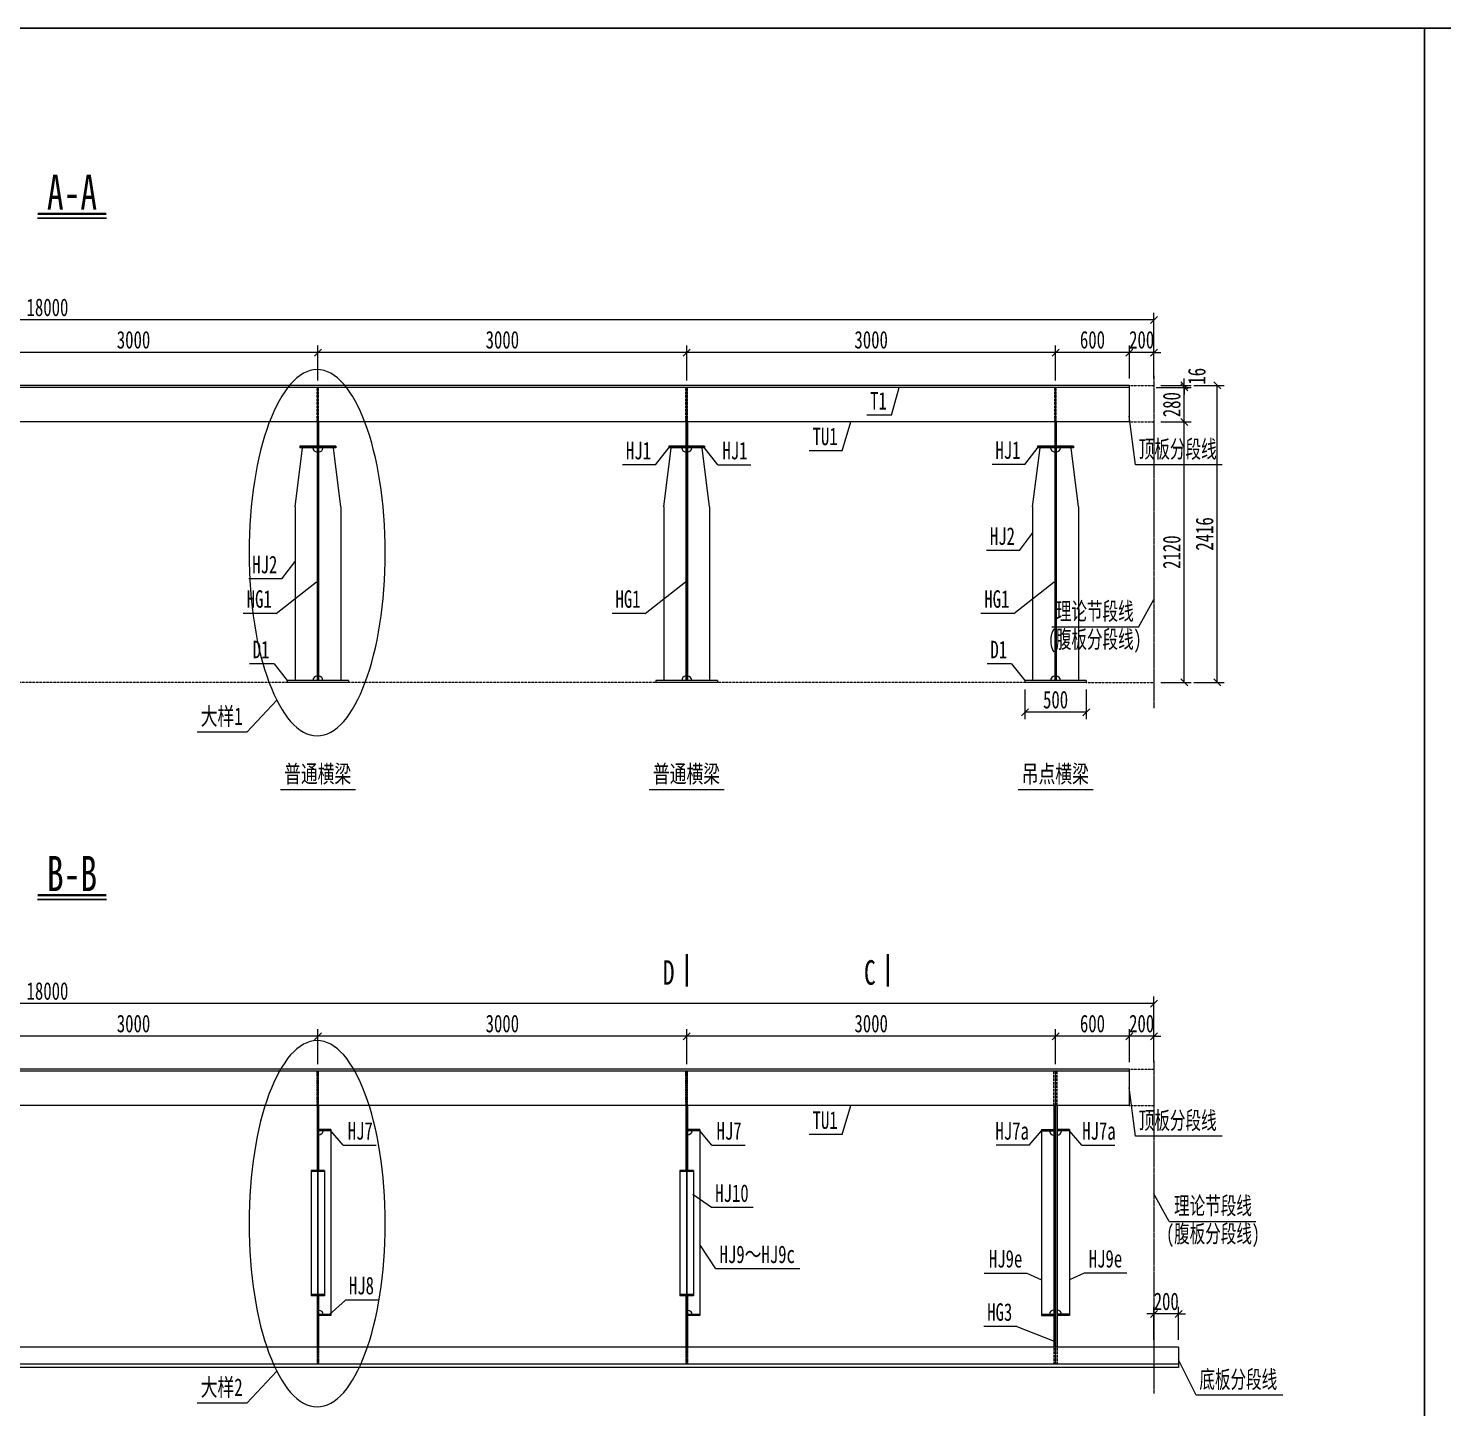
# Model space of a CAD drawing. Header units: millimetres. Extents: x 44597 to 300567, y -113054 to 73044.
# Drawn here: x 58211 to 69716, y -47537 to -36314 of the extents above; entities that cross this region are included whole.
import ezdxf
from ezdxf.enums import TextEntityAlignment as Align

# ---------------------------------------------------------------- set-up
doc = ezdxf.new("R2010")
doc.units = ezdxf.units.MM
doc.linetypes.add('CENTER2', pattern=[28.575, 19.05, -3.175, 3.175, -3.175])
doc.linetypes.add('DASHED', pattern=[0.75, 0.5, -0.25])
doc.layers.get('Defpoints').update_dxf_attribs({"color": 8})
for name, color, linetype, lineweight in [('中心线', 2, 'CENTER2', 15), ('文字', 7, 'Continuous', 15), ('标注线及字体', 2, 'Continuous', 15), ('粗线', 3, 'Continuous', 35), ('细实线', 4, 'Continuous', 15), ('虚线', 7, 'DASHED', 13), ('钢板细线', 6, 'Continuous', 15)]:
    doc.layers.add(name, color=color, linetype=linetype, lineweight=lineweight)
doc.styles.add('111', font='', dxfattribs={"width": 0.7})
doc.styles.add('BM_Dim', font='', dxfattribs={"width": 0.85})
doc.styles.get('111').set_extended_font_data('仿宋_GB2312')
doc.styles.get('BM_Dim').set_extended_font_data('仿宋_GB2312')
doc.dimstyles.new('200', dxfattribs={"dimscale": 0, "dimtxt": 2.5, "dimasz": 1, "dimexe": 1, "dimexo": 1, "dimgap": 0.6, "dimtad": 1, "dimdec": 0, "dimdsep": 46, "dimtxsty": '111', "dimblk": 'OBLIQUE', "dimcen": 0, "dimclrd": 4, "dimclre": 4, "dimclrt": 4, "dimadec": 1, "dimazin": 2, "dimtfac": 1, "dimtdec": 0, "dimtix": 1, "dimtmove": 2, "dimatfit": 3, "dimfxl": 4, "dimfxlon": 1, "dimtolj": 1, "dimlwd": -1, "dimlwe": -1, "dimarcsym": 0})

# ---------------------------------------------------------------- blocks, each defined once
blk = doc.blocks.new('普通横隔立面')
at = {"layer": 'Defpoints'}
for p, q in [((56843, -62754), (56843, -65138)), ((56737, -63234), (56837, -63234)), ((56737, -64737), (56837, -64737))]:
    blk.add_line(p, q, dxfattribs=at)
at = {"layer": '虚线', "ltscale": 2}
for p, q in [((56837, -63034), (56837, -62754)), ((56849, -63034), (56849, -62754)), ((56837, -64998), (56837, -65138)), ((56837, -64998), (56837, -65138)), ((56849, -64998), (56849, -65138)), ((56849, -64998), (56849, -65138))]:
    blk.add_line(p, q, dxfattribs=at)
at = {"layer": '钢板细线'}
for p, q in [((56837, -63034), (56837, -63561)), ((56849, -63034), (56849, -63561)), ((56737, -63229), (56837, -63229)), ((56737, -63229), (56737, -63239)), ((56737, -63239), (56837, -63239)), ((56737, -63239), (56737, -64732)), ((56788, -63561), (56898, -63561)), ((56788, -63561), (56788, -64581)), ((56788, -63571), (56898, -63571)), ((56898, -63561), (56898, -64581)), ((56788, -64571), (56898, -64571)), ((56788, -64581), (56898, -64581)), ((56837, -64581), (56837, -64998)), ((56849, -64581), (56849, -64998)), ((56737, -64732), (56837, -64732)), ((56737, -64732), (56737, -64742)), ((56737, -64742), (56837, -64742))]:
    blk.add_line(p, q, dxfattribs=at)
for centre, start, end in [((56837, -63239), 180, 270), ((56837, -64732), 90, 180)]:
    blk.add_arc(centre, 35, start, end, dxfattribs=at)
blk = doc.blocks.new('_Oblique')
at = {"color": 0, "linetype": 'ByBlock', "lineweight": -2}
blk.add_line((-0.5, -0.5), (0.5, 0.5), dxfattribs=at)
blk = doc.blocks.new('*D26')
at = {"layer": 'Defpoints', "color": 0, "transparency": 16777216}
for p in [(66567, -38952), (67167, -39220), (66567, -39236)]:
    blk.add_point(p, dxfattribs=at)
at = {"layer": '细实线', "color": 4, "transparency": 16777216}
for p, q in [((66567, -39179), (66567, -38894)), ((67167, -38952), (66567, -38952)), ((67167, -39163), (67167, -38894))]:
    blk.add_line(p, q, dxfattribs=at)
at = {"layer": '细实线', "color": 4, "transparency": 16777216, "xscale": 57.14285714285715, "yscale": 57.14285714285715, "zscale": 57.14285714285715, "rotation": 180}
blk.add_blockref('_Oblique', (66567, -38952), dxfattribs=at)
at = {"layer": '细实线', "color": 4, "transparency": 16777216, "xscale": 57.14285714285715, "yscale": 57.14285714285715, "zscale": 57.14285714285715}
blk.add_blockref('_Oblique', (67167, -38952), dxfattribs=at)
at = {"layer": '细实线', "color": 4, "transparency": 16777216, "insert": (66867, -38849), "char_height": 142.9, "attachment_point": 5, "style": '111'}
blk.add_mtext('\\A1;600', dxfattribs=at)
blk = doc.blocks.new('*D27')
at = {"layer": 'Defpoints', "color": 0, "transparency": 16777216}
for p in [(63567, -38952), (63567, -39236), (66567, -39236)]:
    blk.add_point(p, dxfattribs=at)
at = {"layer": '细实线', "color": 4, "transparency": 16777216}
for p, q in [((63567, -39179), (63567, -38894)), ((66567, -38952), (63567, -38952)), ((66567, -39179), (66567, -38894))]:
    blk.add_line(p, q, dxfattribs=at)
at = {"layer": '细实线', "color": 4, "transparency": 16777216, "xscale": 57.14285714285715, "yscale": 57.14285714285715, "zscale": 57.14285714285715, "rotation": 180}
blk.add_blockref('_Oblique', (63567, -38952), dxfattribs=at)
at = {"layer": '细实线', "color": 4, "transparency": 16777216, "xscale": 57.14285714285715, "yscale": 57.14285714285715, "zscale": 57.14285714285715}
blk.add_blockref('_Oblique', (66567, -38952), dxfattribs=at)
at = {"layer": '细实线', "color": 4, "transparency": 16777216, "insert": (65067, -38849), "char_height": 142.9, "attachment_point": 5, "style": '111'}
blk.add_mtext('\\A1;3000', dxfattribs=at)
blk = doc.blocks.new('*D28')
at = {"layer": 'Defpoints', "color": 0, "transparency": 16777216}
for p in [(60567, -38952), (60567, -39236), (63567, -39236)]:
    blk.add_point(p, dxfattribs=at)
at = {"layer": '细实线', "color": 4, "transparency": 16777216}
for p, q in [((60567, -39179), (60567, -38894)), ((63567, -38952), (60567, -38952)), ((63567, -39179), (63567, -38894))]:
    blk.add_line(p, q, dxfattribs=at)
at = {"layer": '细实线', "color": 4, "transparency": 16777216, "xscale": 57.14285714285715, "yscale": 57.14285714285715, "zscale": 57.14285714285715, "rotation": 180}
blk.add_blockref('_Oblique', (60567, -38952), dxfattribs=at)
at = {"layer": '细实线', "color": 4, "transparency": 16777216, "xscale": 57.14285714285715, "yscale": 57.14285714285715, "zscale": 57.14285714285715}
blk.add_blockref('_Oblique', (63567, -38952), dxfattribs=at)
at = {"layer": '细实线', "color": 4, "transparency": 16777216, "insert": (62067, -38849), "char_height": 142.9, "attachment_point": 5, "style": '111'}
blk.add_mtext('\\A1;3000', dxfattribs=at)
blk = doc.blocks.new('*D29')
at = {"layer": 'Defpoints', "color": 0, "transparency": 16777216}
for p in [(57567, -38952), (57567, -39236), (60567, -39236)]:
    blk.add_point(p, dxfattribs=at)
at = {"layer": '细实线', "color": 4, "transparency": 16777216}
for p, q in [((57567, -39179), (57567, -38894)), ((60567, -38952), (57567, -38952)), ((60567, -39179), (60567, -38894))]:
    blk.add_line(p, q, dxfattribs=at)
at = {"layer": '细实线', "color": 4, "transparency": 16777216, "xscale": 57.14285714285715, "yscale": 57.14285714285715, "zscale": 57.14285714285715, "rotation": 180}
blk.add_blockref('_Oblique', (57567, -38952), dxfattribs=at)
at = {"layer": '细实线', "color": 4, "transparency": 16777216, "xscale": 57.14285714285715, "yscale": 57.14285714285715, "zscale": 57.14285714285715}
blk.add_blockref('_Oblique', (60567, -38952), dxfattribs=at)
at = {"layer": '细实线', "color": 4, "transparency": 16777216, "insert": (59067, -38849), "char_height": 142.9, "attachment_point": 5, "style": '111'}
blk.add_mtext('\\A1;3000', dxfattribs=at)
blk = doc.blocks.new('*D33')
at = {"layer": 'Defpoints', "color": 0, "transparency": 16777216}
for p in [(49367, -38687), (49367, -38972), (67367, -38956)]:
    blk.add_point(p, dxfattribs=at)
at = {"layer": '细实线', "color": 4, "transparency": 16777216}
for p, q in [((49367, -38914), (49367, -38630)), ((67367, -38898), (67367, -38630)), ((67367, -38687), (49367, -38687))]:
    blk.add_line(p, q, dxfattribs=at)
at = {"layer": '细实线', "color": 4, "transparency": 16777216, "xscale": 57.14285714285715, "yscale": 57.14285714285715, "zscale": 57.14285714285715, "rotation": 180}
blk.add_blockref('_Oblique', (49367, -38687), dxfattribs=at)
at = {"layer": '细实线', "color": 4, "transparency": 16777216, "xscale": 57.14285714285715, "yscale": 57.14285714285715, "zscale": 57.14285714285715}
blk.add_blockref('_Oblique', (67367, -38687), dxfattribs=at)
at = {"layer": '细实线', "color": 4, "transparency": 16777216, "insert": (58367, -38585), "char_height": 142.9, "attachment_point": 5, "style": '111'}
blk.add_mtext('\\A1;18000', dxfattribs=at)
blk = doc.blocks.new('*D34')
at = {"layer": 'Defpoints', "color": 0, "transparency": 16777216}
for p in [(66567, -44514), (66567, -44799), (67167, -44783)]:
    blk.add_point(p, dxfattribs=at)
at = {"layer": '细实线', "color": 4, "transparency": 16777216}
for p, q in [((66567, -44741), (66567, -44457)), ((67167, -44514), (66567, -44514)), ((67167, -44725), (67167, -44457))]:
    blk.add_line(p, q, dxfattribs=at)
at = {"layer": '细实线', "color": 4, "transparency": 16777216, "xscale": 57.14285714285715, "yscale": 57.14285714285715, "zscale": 57.14285714285715, "rotation": 180}
blk.add_blockref('_Oblique', (66567, -44514), dxfattribs=at)
at = {"layer": '细实线', "color": 4, "transparency": 16777216, "xscale": 57.14285714285715, "yscale": 57.14285714285715, "zscale": 57.14285714285715}
blk.add_blockref('_Oblique', (67167, -44514), dxfattribs=at)
at = {"layer": '细实线', "color": 4, "transparency": 16777216, "insert": (66867, -44412), "char_height": 142.9, "attachment_point": 5, "style": '111'}
blk.add_mtext('\\A1;600', dxfattribs=at)
blk = doc.blocks.new('*D35')
at = {"layer": 'Defpoints', "color": 0, "transparency": 16777216}
for p in [(63567, -44514), (63567, -44799), (66567, -44799)]:
    blk.add_point(p, dxfattribs=at)
at = {"layer": '细实线', "color": 4, "transparency": 16777216}
for p, q in [((63567, -44741), (63567, -44457)), ((66567, -44514), (63567, -44514)), ((66567, -44741), (66567, -44457))]:
    blk.add_line(p, q, dxfattribs=at)
at = {"layer": '细实线', "color": 4, "transparency": 16777216, "xscale": 57.14285714285715, "yscale": 57.14285714285715, "zscale": 57.14285714285715, "rotation": 180}
blk.add_blockref('_Oblique', (63567, -44514), dxfattribs=at)
at = {"layer": '细实线', "color": 4, "transparency": 16777216, "xscale": 57.14285714285715, "yscale": 57.14285714285715, "zscale": 57.14285714285715}
blk.add_blockref('_Oblique', (66567, -44514), dxfattribs=at)
at = {"layer": '细实线', "color": 4, "transparency": 16777216, "insert": (65067, -44412), "char_height": 142.9, "attachment_point": 5, "style": '111'}
blk.add_mtext('\\A1;3000', dxfattribs=at)
blk = doc.blocks.new('*D36')
at = {"layer": 'Defpoints', "color": 0, "transparency": 16777216}
for p in [(60567, -44514), (60567, -44799), (63567, -44799)]:
    blk.add_point(p, dxfattribs=at)
at = {"layer": '细实线', "color": 4, "transparency": 16777216}
for p, q in [((60567, -44741), (60567, -44457)), ((63567, -44514), (60567, -44514)), ((63567, -44741), (63567, -44457))]:
    blk.add_line(p, q, dxfattribs=at)
at = {"layer": '细实线', "color": 4, "transparency": 16777216, "xscale": 57.14285714285715, "yscale": 57.14285714285715, "zscale": 57.14285714285715, "rotation": 180}
blk.add_blockref('_Oblique', (60567, -44514), dxfattribs=at)
at = {"layer": '细实线', "color": 4, "transparency": 16777216, "xscale": 57.14285714285715, "yscale": 57.14285714285715, "zscale": 57.14285714285715}
blk.add_blockref('_Oblique', (63567, -44514), dxfattribs=at)
at = {"layer": '细实线', "color": 4, "transparency": 16777216, "insert": (62067, -44412), "char_height": 142.9, "attachment_point": 5, "style": '111'}
blk.add_mtext('\\A1;3000', dxfattribs=at)
blk = doc.blocks.new('*D37')
at = {"layer": 'Defpoints', "color": 0, "transparency": 16777216}
for p in [(57567, -44514), (57567, -44799), (60567, -44799)]:
    blk.add_point(p, dxfattribs=at)
at = {"layer": '细实线', "color": 4, "transparency": 16777216}
for p, q in [((57567, -44741), (57567, -44457)), ((60567, -44514), (57567, -44514)), ((60567, -44741), (60567, -44457))]:
    blk.add_line(p, q, dxfattribs=at)
at = {"layer": '细实线', "color": 4, "transparency": 16777216, "xscale": 57.14285714285715, "yscale": 57.14285714285715, "zscale": 57.14285714285715, "rotation": 180}
blk.add_blockref('_Oblique', (57567, -44514), dxfattribs=at)
at = {"layer": '细实线', "color": 4, "transparency": 16777216, "xscale": 57.14285714285715, "yscale": 57.14285714285715, "zscale": 57.14285714285715}
blk.add_blockref('_Oblique', (60567, -44514), dxfattribs=at)
at = {"layer": '细实线', "color": 4, "transparency": 16777216, "insert": (59067, -44412), "char_height": 142.9, "attachment_point": 5, "style": '111'}
blk.add_mtext('\\A1;3000', dxfattribs=at)
blk = doc.blocks.new('*D41')
at = {"layer": 'Defpoints', "color": 0, "transparency": 16777216}
for p in [(49367, -44249), (67367, -44518), (49367, -44534)]:
    blk.add_point(p, dxfattribs=at)
at = {"layer": '细实线', "color": 4, "transparency": 16777216}
for p, q in [((49367, -44477), (49367, -44192)), ((67367, -44249), (49367, -44249)), ((67367, -44461), (67367, -44192))]:
    blk.add_line(p, q, dxfattribs=at)
at = {"layer": '细实线', "color": 4, "transparency": 16777216, "xscale": 57.14285714285715, "yscale": 57.14285714285715, "zscale": 57.14285714285715, "rotation": 180}
blk.add_blockref('_Oblique', (49367, -44249), dxfattribs=at)
at = {"layer": '细实线', "color": 4, "transparency": 16777216, "xscale": 57.14285714285715, "yscale": 57.14285714285715, "zscale": 57.14285714285715}
blk.add_blockref('_Oblique', (67367, -44249), dxfattribs=at)
at = {"layer": '细实线', "color": 4, "transparency": 16777216, "insert": (58367, -44147), "char_height": 142.9, "attachment_point": 5, "style": '111'}
blk.add_mtext('\\A1;18000', dxfattribs=at)
blk = doc.blocks.new('*D42')
at = {"layer": 'Defpoints', "color": 0, "transparency": 16777216}
for p in [(67167, -39236), (67614, -39236), (67367, -39516)]:
    blk.add_point(p, dxfattribs=at)
at = {"layer": '细实线', "color": 4, "transparency": 16777216}
for p, q in [((67385, -39236), (67671, -39236)), ((67614, -39516), (67614, -39236)), ((67424, -39516), (67671, -39516))]:
    blk.add_line(p, q, dxfattribs=at)
at = {"layer": '细实线', "color": 4, "transparency": 16777216, "xscale": 57.14285714285715, "yscale": 57.14285714285715, "zscale": 57.14285714285715}
for p, rotation in [((67614, -39236), 90), ((67614, -39516), 270)]:
    blk.add_blockref('_Oblique', p, dxfattribs=dict(at, rotation=rotation))
at = {"layer": '细实线', "color": 4, "transparency": 16777216, "insert": (67512, -39376), "char_height": 142.9, "attachment_point": 5, "rotation": 90, "style": '111'}
blk.add_mtext('\\A1;280', dxfattribs=at)
blk = doc.blocks.new('*D43')
at = {"layer": 'Defpoints', "color": 0, "transparency": 16777216}
for p in [(67367, -39220), (67614, -39220), (67367, -39236)]:
    blk.add_point(p, dxfattribs=at)
at = {"layer": '细实线', "color": 4, "transparency": 16777216}
for p, q in [((67424, -39220), (67671, -39220)), ((67614, -39220), (67614, -39163)), ((67614, -39236), (67614, -39220)), ((67424, -39236), (67671, -39236)), ((67614, -39236), (67614, -39293))]:
    blk.add_line(p, q, dxfattribs=at)
at = {"layer": '细实线', "color": 4, "transparency": 16777216, "xscale": 57.14285714285715, "yscale": 57.14285714285715, "zscale": 57.14285714285715}
for p, rotation in [((67614, -39220), 270), ((67614, -39236), 90)]:
    blk.add_blockref('_Oblique', p, dxfattribs=dict(at, rotation=rotation))
at = {"layer": '细实线', "color": 4, "transparency": 16777216, "insert": (67716, -39145), "char_height": 142.9, "attachment_point": 5, "rotation": 90, "style": '111'}
blk.add_mtext('\\A1;16', dxfattribs=at)
blk = doc.blocks.new('*D44')
at = {"layer": 'Defpoints', "color": 0, "transparency": 16777216}
for p in [(67367, -39516), (67614, -39516), (67367, -41636)]:
    blk.add_point(p, dxfattribs=at)
at = {"layer": '细实线', "color": 4, "transparency": 16777216}
for p, q in [((67424, -39516), (67671, -39516)), ((67614, -41636), (67614, -39516)), ((67424, -41636), (67671, -41636))]:
    blk.add_line(p, q, dxfattribs=at)
at = {"layer": '细实线', "color": 4, "transparency": 16777216, "xscale": 57.14285714285715, "yscale": 57.14285714285715, "zscale": 57.14285714285715}
for p, rotation in [((67614, -39516), 90), ((67614, -41636), 270)]:
    blk.add_blockref('_Oblique', p, dxfattribs=dict(at, rotation=rotation))
at = {"layer": '细实线', "color": 4, "transparency": 16777216, "insert": (67512, -40576), "char_height": 142.9, "attachment_point": 5, "rotation": 90, "style": '111'}
blk.add_mtext('\\A1;2120', dxfattribs=at)
blk = doc.blocks.new('*D45')
at = {"layer": 'Defpoints', "color": 0, "transparency": 16777216}
for p in [(67634, -39220), (67882, -39220), (67634, -41636)]:
    blk.add_point(p, dxfattribs=at)
at = {"layer": '细实线', "color": 4, "transparency": 16777216}
for p, q in [((67692, -39220), (67939, -39220)), ((67882, -41636), (67882, -39220)), ((67692, -41636), (67939, -41636))]:
    blk.add_line(p, q, dxfattribs=at)
at = {"layer": '细实线', "color": 4, "transparency": 16777216, "xscale": 57.14285714285715, "yscale": 57.14285714285715, "zscale": 57.14285714285715}
for p, rotation in [((67882, -39220), 90), ((67882, -41636), 270)]:
    blk.add_blockref('_Oblique', p, dxfattribs=dict(at, rotation=rotation))
at = {"layer": '细实线', "color": 4, "transparency": 16777216, "insert": (67779, -40428), "char_height": 142.9, "attachment_point": 5, "rotation": 90, "style": '111'}
blk.add_mtext('\\A1;2416', dxfattribs=at)
blk = doc.blocks.new('*D46')
at = {"layer": 'Defpoints', "color": 0, "transparency": 16777216}
for p in [(66317, -41636), (66817, -41636), (66317, -41879)]:
    blk.add_point(p, dxfattribs=at)
at = {"layer": '细实线', "color": 4, "transparency": 16777216}
for p, q in [((66317, -41693), (66317, -41936)), ((66817, -41693), (66817, -41936)), ((66817, -41879), (66317, -41879))]:
    blk.add_line(p, q, dxfattribs=at)
at = {"layer": '细实线', "color": 4, "transparency": 16777216, "xscale": 57.14285714285715, "yscale": 57.14285714285715, "zscale": 57.14285714285715, "rotation": 180}
blk.add_blockref('_Oblique', (66317, -41879), dxfattribs=at)
at = {"layer": '细实线', "color": 4, "transparency": 16777216, "xscale": 57.14285714285715, "yscale": 57.14285714285715, "zscale": 57.14285714285715}
blk.add_blockref('_Oblique', (66817, -41879), dxfattribs=at)
at = {"layer": '细实线', "color": 4, "transparency": 16777216, "insert": (66567, -41777), "char_height": 142.9, "attachment_point": 5, "style": '111'}
blk.add_mtext('\\A1;500', dxfattribs=at)
blk = doc.blocks.new('*D426')
at = {"layer": 'Defpoints', "color": 0, "transparency": 16777216}
for p in [(67167, -38952), (67167, -39220), (67367, -39220)]:
    blk.add_point(p, dxfattribs=at)
at = {"layer": '细实线', "color": 4, "transparency": 16777216}
for p, q in [((67167, -38952), (67109, -38952)), ((67167, -39163), (67167, -38894)), ((67367, -38952), (67167, -38952)), ((67367, -39163), (67367, -38894)), ((67367, -38952), (67424, -38952))]:
    blk.add_line(p, q, dxfattribs=at)
at = {"layer": '细实线', "color": 4, "transparency": 16777216, "xscale": 57.14285714285715, "yscale": 57.14285714285715, "zscale": 57.14285714285715}
blk.add_blockref('_Oblique', (67167, -38952), dxfattribs=at)
at = {"layer": '细实线', "color": 4, "transparency": 16777216, "xscale": 57.14285714285715, "yscale": 57.14285714285715, "zscale": 57.14285714285715, "rotation": 180}
blk.add_blockref('_Oblique', (67367, -38952), dxfattribs=at)
at = {"layer": '细实线', "color": 4, "transparency": 16777216, "insert": (67267, -38849), "char_height": 142.9, "attachment_point": 5, "style": '111'}
blk.add_mtext('\\A1;200', dxfattribs=at)
blk = doc.blocks.new('*D428')
at = {"layer": 'Defpoints', "color": 0, "transparency": 16777216}
for p in [(67167, -44514), (67167, -44783), (67367, -44783)]:
    blk.add_point(p, dxfattribs=at)
at = {"layer": '细实线', "color": 4, "transparency": 16777216}
for p, q in [((67167, -44514), (67109, -44514)), ((67167, -44725), (67167, -44457)), ((67367, -44514), (67167, -44514)), ((67367, -44725), (67367, -44457)), ((67367, -44514), (67424, -44514))]:
    blk.add_line(p, q, dxfattribs=at)
at = {"layer": '细实线', "color": 4, "transparency": 16777216, "xscale": 57.14285714285715, "yscale": 57.14285714285715, "zscale": 57.14285714285715}
blk.add_blockref('_Oblique', (67167, -44514), dxfattribs=at)
at = {"layer": '细实线', "color": 4, "transparency": 16777216, "xscale": 57.14285714285715, "yscale": 57.14285714285715, "zscale": 57.14285714285715, "rotation": 180}
blk.add_blockref('_Oblique', (67367, -44514), dxfattribs=at)
at = {"layer": '细实线', "color": 4, "transparency": 16777216, "insert": (67267, -44412), "char_height": 142.9, "attachment_point": 5, "style": '111'}
blk.add_mtext('\\A1;200', dxfattribs=at)
blk = doc.blocks.new('*D429')
at = {"layer": 'Defpoints', "color": 0, "transparency": 16777216}
for p in [(67367, -46774), (67367, -47043), (67567, -47043)]:
    blk.add_point(p, dxfattribs=at)
at = {"layer": '细实线', "color": 4, "transparency": 16777216}
for p, q in [((67367, -46774), (67309, -46774)), ((67367, -46985), (67367, -46717)), ((67567, -46774), (67367, -46774)), ((67567, -46985), (67567, -46717)), ((67567, -46774), (67624, -46774))]:
    blk.add_line(p, q, dxfattribs=at)
at = {"layer": '细实线', "color": 4, "transparency": 16777216, "xscale": 57.14285714285715, "yscale": 57.14285714285715, "zscale": 57.14285714285715}
blk.add_blockref('_Oblique', (67367, -46774), dxfattribs=at)
at = {"layer": '细实线', "color": 4, "transparency": 16777216, "xscale": 57.14285714285715, "yscale": 57.14285714285715, "zscale": 57.14285714285715, "rotation": 180}
blk.add_blockref('_Oblique', (67567, -46774), dxfattribs=at)
at = {"layer": '细实线', "color": 4, "transparency": 16777216, "insert": (67467, -46672), "char_height": 142.9, "attachment_point": 5, "style": '111'}
blk.add_mtext('\\A1;200', dxfattribs=at)

msp = doc.modelspace()

# ---------------------------------------------------------------- linework, layer by layer
at = {"color": 4}
for p, q in [((58846.6, -37858), (58286.5, -37858)), ((58846.6, -43400.7), (58286.5, -43400.7))]:
    msp.add_line(p, q, dxfattribs=at)
at = {"color": 6, "const_width": 20.6}
for points in [[(58846.6, -37823.7), (58286.5, -37823.7)], [(58846.6, -43366.4), (58286.5, -43366.4)]]:
    msp.add_lwpolyline(points, dxfattribs=at)
at = {"layer": 'Defpoints'}
for p, q in [((60566.6, -39236.3), (60566.6, -41620.3)), ((63566.6, -39236.3), (63566.6, -41620.3)), ((66566.6, -39236.3), (66566.6, -41620.3)), ((60560.6, -39720.3), (60420.6, -39720.3)), ((60712.6, -39720.3), (60572.6, -39720.3)), ((63560.6, -39720.3), (63420.6, -39720.3)), ((63712.6, -39720.3), (63572.6, -39720.3)), ((66560.6, -39720.3), (66420.6, -39720.3)), ((66712.6, -39720.3), (66572.6, -39720.3)), ((66566.6, -44798.6), (66566.6, -47182.6)), ((66452.6, -45278.6), (66552.6, -45278.6)), ((66680.6, -45278.6), (66580.6, -45278.6)), ((66452.6, -46781.6), (66552.6, -46781.6)), ((66680.6, -46781.6), (66580.6, -46781.6))]:
    msp.add_line(p, q, dxfattribs=at)
for points in [[(47566.6, -36314.1), (69566.6, -36314.1), (69566.6, -50931.3), (47566.6, -50931.3)], [(69566.6, -36314.1), (91566.6, -36314.1), (91566.6, -50931.3), (69566.6, -50931.3)]]:
    msp.add_lwpolyline(points, close=True, dxfattribs=at)
at = {"layer": '中心线', "ltscale": 0.3}
for p, q in [((67366.6, -39140.9), (67366.6, -41846.1)), ((67366.6, -44715.2), (67366.6, -47420.5))]:
    msp.add_line(p, q, dxfattribs=at)
at = {"layer": '粗线'}
for p, q in [((63566.6, -44109.9), (63566.6, -43846.6)), ((65202.9, -44109.9), (65202.9, -43846.6))]:
    msp.add_line(p, q, dxfattribs=at)
at = {"layer": '细实线'}
for p, q in [((65231.4, -39462), (65293.4, -39236.3)), ((65231.4, -39462), (65031.8, -39462)), ((64831.8, -39751.5), (64902.6, -39516.3)), ((67217.1, -39867), (67166.6, -39469)), ((63312.8, -39866.9), (63420.6, -39726.3)), ((63820.3, -39866.9), (63712.6, -39726.3)), ((64831.8, -39751.5), (64563.1, -39751.5)), ((66317.8, -39863), (66425.6, -39722.3)), ((63312.8, -39866.9), (63045.2, -39866.9)), ((63820.3, -39866.9), (64087.9, -39866.9)), ((66317.8, -39863), (66050.2, -39863)), ((67922.8, -39867), (67217.1, -39867)), ((66272.8, -40562.5), (66380.6, -40421.8)), ((66272.8, -40562.5), (66005.2, -40562.5)), ((60272.8, -40793.9), (60380.6, -40653.3)), ((60272.8, -40793.9), (60005.2, -40793.9)), ((60227.7, -41074.5), (60555.6, -40817.1)), ((63227.7, -41074.5), (63555.6, -40817.1)), ((66227.7, -41074.5), (66555.6, -40817.1)), ((67242.1, -41186.2), (67366.6, -40960.2)), ((60227.7, -41074.5), (59960.1, -41074.5)), ((63227.7, -41074.5), (62960.1, -41074.5)), ((66227.7, -41074.5), (65960.1, -41074.5)), ((67242.1, -41186.2), (66536.3, -41186.2)), ((60209.7, -41485.8), (60010.1, -41485.8)), ((60209.7, -41485.8), (60316.6, -41620.3)), ((66209.7, -41485.8), (66010.1, -41485.8)), ((66209.7, -41485.8), (66316.6, -41620.3)), ((59987.4, -42040.3), (60231.9, -41780.1)), ((59987.4, -42040.3), (59585.7, -42040.3)), ((60871.7, -42509.9), (60261.4, -42509.9)), ((63871.7, -42509.9), (63261.4, -42509.9)), ((66871.7, -42509.9), (66261.4, -42509.9)), ((67217.1, -45328.6), (67166.6, -44930.6)), ((64831.8, -45313.8), (64902.6, -45078.6)), ((60772, -45401.6), (60672.6, -45283.6)), ((63772, -45401.6), (63672.6, -45283.6)), ((64831.8, -45313.8), (64563.1, -45313.8)), ((66353.1, -45401.6), (66452.6, -45283.6)), ((66780, -45401.6), (66680.6, -45283.6)), ((67922.8, -45328.6), (67217.1, -45328.6)), ((60772, -45401.6), (61040.8, -45401.6)), ((63772, -45401.6), (64040.8, -45401.6)), ((66353.1, -45401.6), (66084.3, -45401.6)), ((66780, -45401.6), (67048.8, -45401.6)), ((63767, -45908), (63617.4, -45802.9)), ((67491, -46022.6), (67366.6, -45796.6)), ((64107.6, -45908), (63767, -45908)), ((67491, -46022.6), (68196.8, -46022.6)), ((63803.5, -46405.8), (63672.6, -46209.1)), ((64486.3, -46405.8), (63803.5, -46405.8)), ((65987.3, -46441.8), (66332.3, -46441.8)), ((66332.3, -46441.8), (66452.6, -46495.2)), ((66800.8, -46441.8), (66680.6, -46495.2)), ((67145.8, -46441.8), (66800.8, -46441.8)), ((60791.6, -46660.2), (60657.5, -46781.2)), ((61060.4, -46660.2), (60791.6, -46660.2)), ((66251.1, -46875.5), (65983.5, -46875.5)), ((66251.1, -46875.5), (66554.6, -46994.6)), ((67709.9, -47435.5), (67566.6, -47147.7)), ((59987.4, -47499.2), (60231.9, -47239)), ((59987.4, -47499.2), (59585.7, -47499.2)), ((68415.6, -47435.5), (67709.9, -47435.5))]:
    msp.add_line(p, q, dxfattribs=at)
at = {"layer": '细实线', "extrusion": (0, 0, -1)}
for centre in [(60560.6, -40580.7), (60560.6, -46039.5)]:
    msp.add_ellipse(centre, major_axis=(0, -1489.7), ratio=0.3719718, dxfattribs=at)
at = {"layer": '虚线', "ltscale": 4}
for p, q in [((67166.6, -39220.3), (67366.6, -39220.3)), ((60560.6, -39516.3), (60560.6, -39236.3)), ((60572.6, -39516.3), (60572.6, -39236.3)), ((63560.6, -39516.3), (63560.6, -39236.3)), ((63572.6, -39516.3), (63572.6, -39236.3)), ((66560.6, -39516.3), (66560.6, -39236.3)), ((66572.6, -39516.3), (66572.6, -39236.3)), ((67166.6, -39516.3), (67366.6, -39516.3)), ((60316.6, -41636.3), (57819.9, -41636.3)), ((63316.6, -41636.3), (60819.9, -41636.3)), ((66316.6, -41636.3), (63819.9, -41636.3)), ((66816.6, -41636.3), (67366.6, -41636.3)), ((66552.6, -45078.6), (66552.6, -44798.6)), ((66580.6, -45078.6), (66580.6, -44798.6)), ((67166.6, -44782.6), (67366.6, -44782.6)), ((67166.6, -45078.6), (67366.6, -45078.6)), ((66552.6, -47042.6), (66552.6, -47182.6)), ((66580.6, -47042.6), (66580.6, -47182.6)), ((66580.6, -47042.6), (66580.6, -47182.6))]:
    msp.add_line(p, q, dxfattribs=at)
at = {"layer": '钢板细线'}
for p, q in [((67166.6, -39220.3), (49166.6, -39220.3)), ((67166.6, -39220.3), (67166.6, -39516.3)), ((67166.6, -39236.3), (49166.6, -39236.3)), ((67166.6, -39516.3), (49166.6, -39516.3)), ((60560.6, -39516.3), (60560.6, -41620.3)), ((60572.6, -39516.3), (60572.6, -41620.3)), ((63560.6, -39516.3), (63560.6, -41620.3)), ((63572.6, -39516.3), (63572.6, -41620.3)), ((66560.6, -39516.3), (66560.6, -41620.3)), ((66572.6, -39516.3), (66572.6, -41620.3)), ((60380.6, -40206.3), (60440.6, -39726.3)), ((60560.6, -39714.3), (60420.6, -39714.3)), ((60420.6, -39714.3), (60420.6, -39726.3)), ((60560.6, -39726.3), (60420.6, -39726.3)), ((60712.6, -39714.3), (60572.6, -39714.3)), ((60712.6, -39726.3), (60572.6, -39726.3)), ((60752.6, -40206.3), (60692.6, -39726.3)), ((60712.6, -39714.3), (60712.6, -39726.3)), ((63380.6, -40206.3), (63440.6, -39726.3)), ((63560.6, -39714.3), (63420.6, -39714.3)), ((63420.6, -39714.3), (63420.6, -39726.3)), ((63560.6, -39726.3), (63420.6, -39726.3)), ((63712.6, -39714.3), (63572.6, -39714.3)), ((63712.6, -39726.3), (63572.6, -39726.3)), ((63752.6, -40206.3), (63692.6, -39726.3)), ((63712.6, -39714.3), (63712.6, -39726.3)), ((66380.6, -40206.3), (66440.6, -39726.3)), ((66420.6, -39714.3), (66420.6, -39726.3)), ((66560.6, -39714.3), (66420.6, -39714.3)), ((66560.6, -39726.3), (66420.6, -39726.3)), ((66712.6, -39714.3), (66572.6, -39714.3)), ((66712.6, -39726.3), (66572.6, -39726.3)), ((66752.6, -40206.3), (66692.6, -39726.3)), ((66712.6, -39714.3), (66712.6, -39726.3)), ((60380.6, -40206.3), (60380.6, -41620.3)), ((60752.6, -40206.3), (60752.6, -41620.3)), ((63380.6, -40206.3), (63380.6, -41620.3)), ((63752.6, -40206.3), (63752.6, -41620.3)), ((66380.6, -40206.3), (66380.6, -41620.3)), ((66752.6, -40206.3), (66752.6, -41620.3)), ((60816.6, -41620.3), (60316.6, -41620.3)), ((60316.6, -41620.3), (60316.6, -41636.3)), ((60816.6, -41636.3), (60316.6, -41636.3)), ((60816.6, -41620.3), (60816.6, -41636.3)), ((63816.6, -41620.3), (63316.6, -41620.3)), ((63316.6, -41620.3), (63316.6, -41636.3)), ((63816.6, -41636.3), (63316.6, -41636.3)), ((63816.6, -41620.3), (63816.6, -41636.3)), ((66816.6, -41620.3), (66316.6, -41620.3)), ((66316.6, -41620.3), (66316.6, -41636.3)), ((66816.6, -41636.3), (66316.6, -41636.3)), ((66816.6, -41620.3), (66816.6, -41636.3)), ((67166.6, -44782.6), (49166.6, -44782.6)), ((67166.6, -44798.6), (49166.6, -44798.6)), ((67166.6, -44782.6), (67166.6, -45078.6)), ((67166.6, -45078.6), (49166.6, -45078.6)), ((66552.6, -45078.6), (66552.6, -47042.6)), ((66580.6, -45078.6), (66580.6, -47042.6)), ((66452.6, -45273.6), (66552.6, -45273.6)), ((66452.6, -45273.6), (66452.6, -45283.6)), ((66452.6, -45283.6), (66552.6, -45283.6)), ((66452.6, -45283.6), (66452.6, -46776.6)), ((66680.6, -45273.6), (66580.6, -45273.6)), ((66680.6, -45283.6), (66580.6, -45283.6)), ((66680.6, -45273.6), (66680.6, -45283.6)), ((66680.6, -45283.6), (66680.6, -46776.6)), ((66452.6, -46776.6), (66552.6, -46776.6)), ((66452.6, -46776.6), (66452.6, -46786.6)), ((66452.6, -46786.6), (66552.6, -46786.6)), ((66680.6, -46776.6), (66580.6, -46776.6)), ((66680.6, -46786.6), (66580.6, -46786.6)), ((66680.6, -46776.6), (66680.6, -46786.6)), ((67566.6, -47042.6), (49566.6, -47042.6)), ((67566.6, -47042.6), (67566.6, -47210.6)), ((67566.6, -47182.6), (49566.6, -47182.6)), ((67566.6, -47210.6), (49566.6, -47210.6))]:
    msp.add_line(p, q, dxfattribs=at)
for centre, start, end in [((60560.6, -39726.3), 180, 270), ((60572.6, -39726.3), 270, 0), ((63560.6, -39726.3), 180, 270), ((63572.6, -39726.3), 270, 0), ((66560.6, -39726.3), 180, 270), ((66572.6, -39726.3), 270, 0), ((60560.6, -41620.3), 90, 180), ((60572.6, -41620.3), 0, 90), ((63560.6, -41620.3), 90, 180), ((63572.6, -41620.3), 0, 90), ((66560.6, -41620.3), 90, 180), ((66572.6, -41620.3), 0, 90), ((66552.6, -45283.6), 180, 270), ((66580.6, -45283.6), 270, 0), ((66552.6, -46776.6), 90, 180), ((66580.6, -46776.6), 0, 90)]:
    msp.add_arc(centre, 35, start, end, dxfattribs=at)

# ---------------------------------------------------------------- block references
at = {"layer": '细实线', "xscale": -1}
for p in [(117409.6, 17955), (120409.6, 17955)]:
    msp.add_blockref('普通横隔立面', p, dxfattribs=at)

# ---------------------------------------------------------------- texts
at = {"layer": '文字', "style": 'BM_Dim'}
for s, width, p in [('T1', 0.7, (65126.4, -39458.9)), ('TU1', 0.7, (64692.3, -39748.4)), ('HJ1', 0.7, (63174.4, -39863.9)), ('HJ1', 0.7, (63958.7, -39863.9)), ('HJ1', 0.7, (66179.4, -39859.9)), ('顶板分段线', 0.65, (67560.4, -39851.5)), ('HJ2', 0.7, (66134.4, -40559.4)), ('HJ2', 0.7, (60134.4, -40790.9)), ('HG1', 0.7, (60089.3, -41071.5)), ('HG1', 0.7, (63089.3, -41071.5)), ('HG1', 0.7, (66089.3, -41071.5)), ('理论节段线', 0.65, (66885.7, -41170.6)), ('D1', 0.7, (60104.8, -41482.8)), ('D1', 0.7, (66104.8, -41482.8)), ('(腹板分段线)', 0.65, (66885.7, -41398.8)), ('大样1', 0.7, (59784.1, -42024.8)), ('普通横梁', 0.7, (60564.7, -42494.3)), ('普通横梁', 0.7, (63564.7, -42494.3)), ('吊点横梁', 0.7, (66564.7, -42494.3)), ('HJ7', 0.7, (60911.5, -45398.6)), ('HJ7', 0.7, (63911.5, -45398.6)), ('TU1', 0.7, (64692.3, -45310.8)), ('HJ7a', 0.7, (66213.6, -45398.6)), ('HJ7a', 0.7, (66919.5, -45398.6)), ('顶板分段线', 0.65, (67560.4, -45313)), ('HJ10', 0.7, (63934.6, -45905)), ('理论节段线', 0.65, (67847.4, -46007.1)), ('(腹板分段线)', 0.65, (67847.4, -46235.2)), ('HJ9～HJ9c', 0.7, (64140.3, -46402.7)), ('HJ9e', 0.7, (66160.4, -46438.8)), ('HJ9e', 0.7, (66972.8, -46438.8)), ('HJ8', 0.7, (60920.9, -46657.2)), ('HG3', 0.7, (66112.7, -46872.4)), ('大样2', 0.7, (59784.1, -47483.7)), ('底板分段线', 0.65, (68053.2, -47420))]:
    msp.add_text(s, height=142.86, dxfattribs=dict(at, width=width)).set_placement(p, align=Align.BOTTOM_CENTER)
at = {"layer": '文字', "style": 'BM_Dim', "width": 0.7}
for s, p in [('D', (63419.8, -44095.6)), ('C', (65056.2, -44095.6))]:
    msp.add_text(s, height=200, dxfattribs=at).set_placement(p, align=Align.CENTER)
at = {"layer": '标注线及字体', "style": '111', "width": 0.7}
for s, p in [('A-A', (58566.6, -37648.1)), ('B-B', (58566.6, -43190.8))]:
    msp.add_text(s, height=285.71, dxfattribs=at).set_placement(p, align=Align.MIDDLE)

# ---------------------------------------------------------------- dimensions: what is measured, and where the dimension line sits
at = {"layer": '细实线'}
for base, p1, p2, angle, override, picture, middle in [((49366.6, -38687), (67366.6, -38955.6), (49366.6, -38971.6), 180, {"dimscale": 57.142857}, '*D33', (58366.6, -38584.7)), ((57566.6, -38951.6), (60566.6, -39236.3), (57566.6, -39236.3), 180, {"dimscale": 57.142857}, '*D29', (59066.6, -38849.3)), ((60566.6, -38951.6), (63566.6, -39236.3), (60566.6, -39236.3), 180, {"dimscale": 57.142857}, '*D28', (62066.6, -38849.3)), ((63566.6, -38951.6), (66566.6, -39236.3), (63566.6, -39236.3), 180, {"dimscale": 57.142857}, '*D27', (65066.6, -38849.3)), ((66566.6, -38951.6), (67166.6, -39220.3), (66566.6, -39236.3), 180, {"dimscale": 57.142857}, '*D26', (66866.6, -38849.3)), ((67166.6, -38951.6), (67366.6, -39220.3), (67166.6, -39220.3), 180, {"dimscale": 57.142857, "dimblk": 'Oblique'}, '*D426', (67266.6, -38849.3)), ((67613.8, -39236.3), (67366.6, -39516.3), (67166.6, -39236.3), 90, {"dimscale": 57.142857, "dimblk": 'Oblique'}, '*D42', (67511.5, -39376.3)), ((67881.6, -39220.3), (67634.4, -41636.3), (67634.4, -39220.3), 90, {"dimscale": 57.142857, "dimblk": 'Oblique'}, '*D45', (67779.4, -40428.3)), ((67613.8, -39516.3), (67366.6, -41636.3), (67366.6, -39516.3), 90, {"dimscale": 57.142857, "dimblk": 'Oblique'}, '*D44', (67511.5, -40576.3)), ((66316.6, -41878.9), (66816.6, -41636.3), (66316.6, -41636.3), 180, {"dimscale": 57.142857, "dimblk": 'Oblique'}, '*D46', (66566.6, -41776.7)), ((49366.6, -44249.3), (67366.6, -44518), (49366.6, -44534), 180, {"dimscale": 57.142857}, '*D41', (58366.6, -44147)), ((57566.6, -44513.9), (60566.6, -44798.6), (57566.6, -44798.6), 180, {"dimscale": 57.142857}, '*D37', (59066.6, -44411.7)), ((60566.6, -44513.9), (63566.6, -44798.6), (60566.6, -44798.6), 180, {"dimscale": 57.142857}, '*D36', (62066.6, -44411.7)), ((63566.6, -44513.9), (66566.6, -44798.6), (63566.6, -44798.6), 180, {"dimscale": 57.142857}, '*D35', (65066.6, -44411.7)), ((66566.6, -44513.9), (67166.6, -44782.6), (66566.6, -44798.6), 180, {"dimscale": 57.142857}, '*D34', (66866.6, -44411.7)), ((67166.6, -44513.9), (67366.6, -44782.6), (67166.6, -44782.6), 180, {"dimscale": 57.142857, "dimblk": 'Oblique'}, '*D428', (67266.6, -44411.7)), ((67366.6, -46773.9), (67566.6, -47042.6), (67366.6, -47042.6), 180, {"dimscale": 57.142857, "dimblk": 'Oblique'}, '*D429', (67466.6, -46671.7))]:
    dim = msp.add_linear_dim(base=base, p1=p1, p2=p2, angle=angle, dimstyle='200', override=override, dxfattribs=at)
    dim.commit()
    dim.dimension.update_dxf_attribs({"geometry": picture, "text_midpoint": middle})
dim = msp.add_linear_dim(base=(67613.8, -39220.3), p1=(67366.6, -39236.3), p2=(67366.6, -39220.3), angle=90, dimstyle='200', override={"dimscale": 57.142857, "dimblk": 'Oblique'}, dxfattribs=at)
dim.commit()
dim.dimension.update_dxf_attribs({"geometry": '*D43', "text_midpoint": (67716, -39144.9), "dimtype": 160})

doc.saveas('drawing.dxf')
